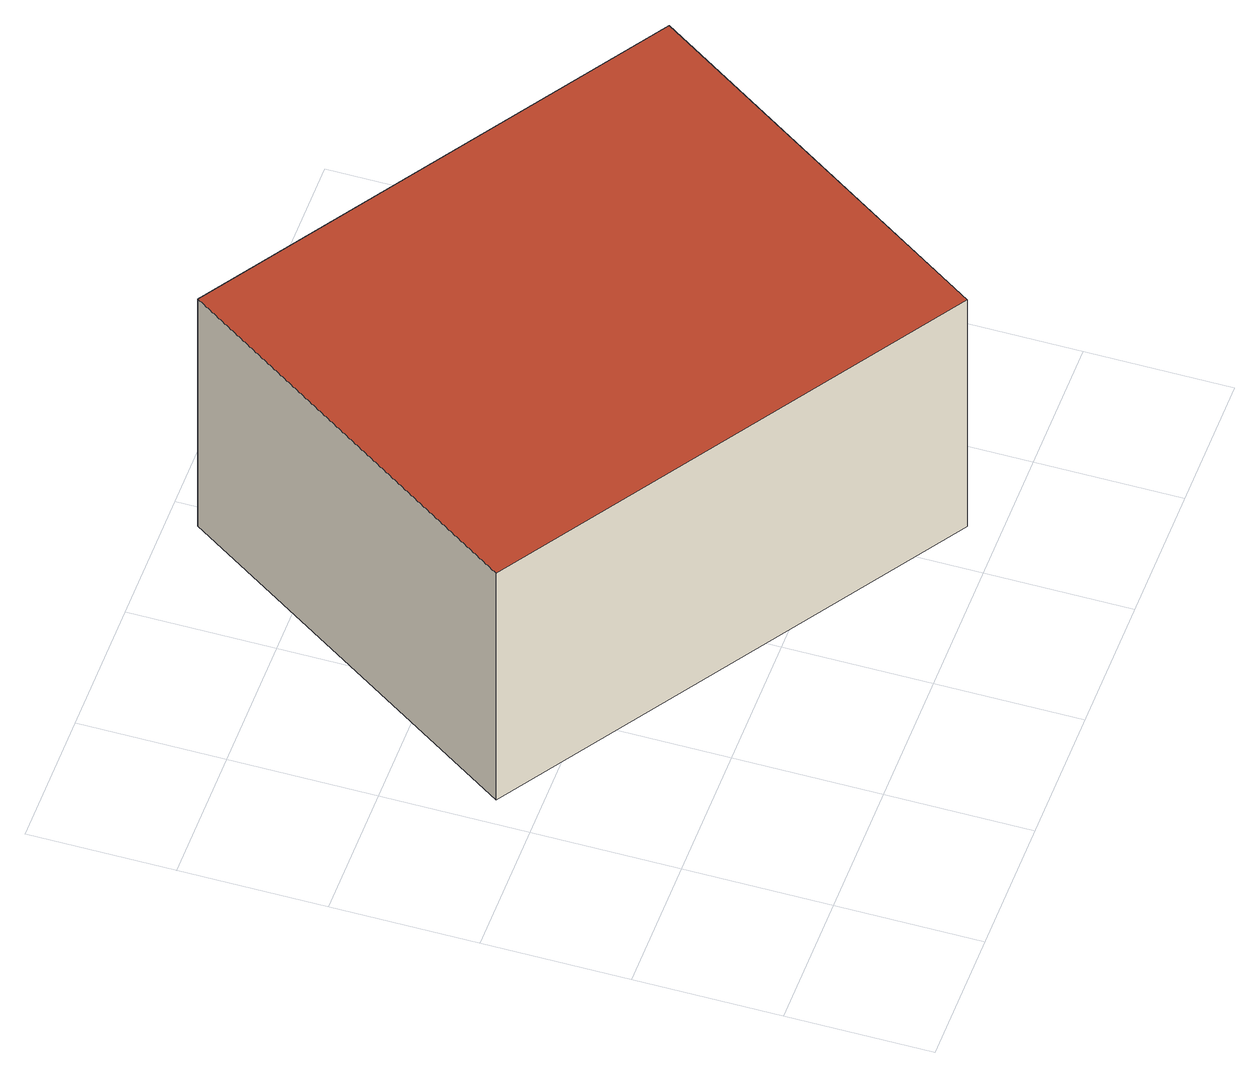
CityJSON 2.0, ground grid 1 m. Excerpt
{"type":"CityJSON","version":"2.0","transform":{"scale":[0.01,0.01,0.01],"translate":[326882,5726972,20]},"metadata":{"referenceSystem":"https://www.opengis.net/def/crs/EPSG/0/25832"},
"CityObjects":{
"building1":{"type":"Building","attributes":{"Geometrietyp2DReferenz":"3000","Gemeindeschluessel":"05170048","function":"31001_2723","roofType":"1000","measuredHeight":2.08},"address":[{"country":"Germany","locality":"Wesel","thoroughfareNumber":"19","thoroughfareName":"Marwick"}],"geometry":[{"type":"Solid","lod":"2","boundaries":[[[[0,1,2,3]],[[4,5,1,0]],[[6,7,5,4]],[[3,2,7,6]],[[4,0,3,6]],[[1,5,7,2]]]],"semantics":{"surfaces":[{"type":"WallSurface"},{"type":"RoofSurface"},{"type":"GroundSurface"}],"values":[[0,0,0,0,1,2]]}}]}
},
"vertices":[
[335,22,222],[335,22,14],[500,273,14],[500,273,222],[20,229,222],[20,229,14],[185,480,222],[185,480,14]
]}
